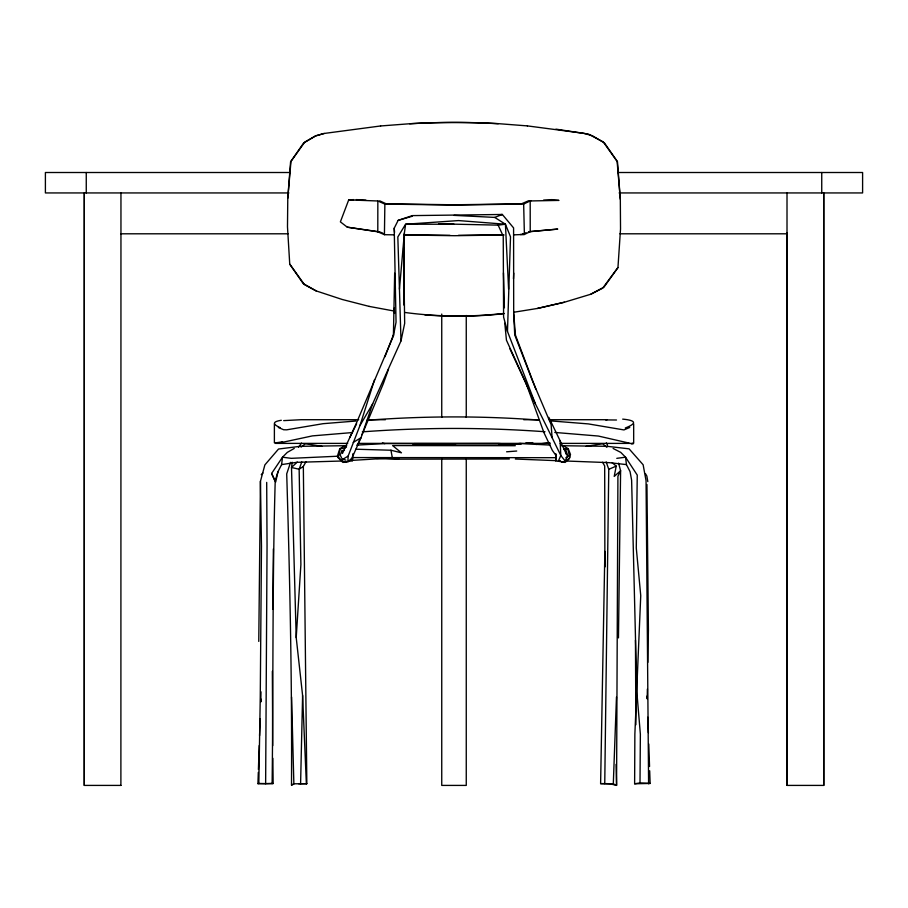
<?xml version="1.0" encoding="UTF-8"?>
<svg xmlns="http://www.w3.org/2000/svg" width="908" height="908" viewBox="0 0 908 908"><rect width="100%" height="100%" fill="white"/><g stroke="black" fill="none" stroke-linecap="round" stroke-linejoin="round"><path stroke-width="1.36" d="M274.386 442.854L274.386 423.934M293.647 784.251L291.502 785.068C292.081 681.318 289.845 577.567 286.712 473.874L290.583 462.342M377.796 231.801L377.841 200.986L348.706 199.908L340.386 221.858L347.276 227.182L377.796 231.801L384.424 234.695L394.242 234.843M565.843 457.768L567.943 456.043L566.501 454.443L565.934 450.709L567.943 456.043L565.071 460.878L560.803 455.487L552.109 437.667L551.122 424.604L532.122 379.964L514.734 334.893L513.69 313.635L513.587 227.908L502.317 214.47L412.368 215.605L398.135 220.383L394.208 228.214L396.047 322.181L393.402 335.994L355.913 424.274L342.464 453.455L342.134 450.709L344.461 450.164M635.872 724.743L635.452 640.197M272.854 758.293L273.149 783.513L265.635 783.695L267.054 545.674L266.691 482.398M272.128 783.559C273.331 682.873 272.286 582.164 275.203 481.512L271.606 473.465L282.502 457.201L287.303 452.388L294.249 448.427M552.109 437.667L535.345 403.719L507.481 331.443L510.512 236.818L505.427 224.219L458.54 220.576L405.615 224.231L404.378 233.004L403.878 305.054M602.572 462.263L604.683 465.952L604.864 551.383L600.608 783.627L610.516 783.899L616.566 785.409L617.917 476.314L620.607 470.775L618.609 463.137M649.685 770.767L650.128 783.445L634.624 783.774L634.862 734.186L640.742 595.625L636.281 547.989L637.257 475.1L625.555 457.201L620.754 452.388L613.104 448.461M272.355 671.296L272.718 745.684M272.854 609.313L273.376 548.92M616.078 764.343L616.566 785.409L613.309 783.808L604.751 783.593L608.769 469.311L606.169 461.9M634.624 783.774L640.004 782.912L640.367 734.266L636.803 691.499L631.616 480.15L630.073 471.672L626.452 464.601L625.555 457.201L616.782 458.336M258.769 641.423L260.437 481.308L264.886 464.885L278.54 449.017L300.196 446.316L346.788 445.692M380.634 125.962L324.213 133.453L315.644 135.871L303.59 143.067L290.583 161.806L287.779 198.273L287.484 226.841L289.743 264.149L303.215 283.591L316.086 290.878L342.214 299.481L369.159 306.393M393.402 335.994L394.662 273.217M384.424 234.695L384.867 204.073L377.841 200.986M618.462 637.904L620.607 470.775L614.217 476.416L616.226 466.11L612.151 462.649M258.315 772.356L257.929 783.661L258.837 783.479L260.267 696.652L261.481 546.117L260.437 481.308M647.381 689.058L647.211 698.899L646.871 696.152M647.847 662.363L648.414 630.038L646.95 484.486M260.744 701.725L261.005 691.817M291.502 785.068L293.863 783.786L300.593 783.774L302.602 695.528L296.212 637.586L291.502 467.472L292.206 462.24M563.913 448.858L567.784 448.904L569.804 457.745L565.173 462.444L555.787 460.776L556.014 454.114M258.405 769.53L259.234 745.513M259.575 735.628L260.165 718.671M613.309 783.808L616.475 697.038M513.474 278.767L513.735 273.104M374.595 379.555L359.943 425.591L348.15 456.077L347.877 461.877L351.929 458.131L361.021 437.724L372.711 403.719L400.995 340.943L404.673 323.361L403.606 247.748M296.212 637.586L300.889 564.549L299.141 469.243L301.808 461.9M537.32 308.47L564.424 302.216L590.722 294.26L603.956 287.166L617.951 267.588L620.527 229.02L620.323 199.306L617.474 161.715L604.433 142.931L592.356 135.746L583.799 133.328L527.366 125.894M346.447 447.269L343.86 446.361L339.785 448.7L337.367 456.236L338.253 457.745L342.884 462.444L352.27 460.776L352.849 453.818M287.779 198.284L290.969 161.386L304.748 142.091L315.632 135.882L324.213 133.453M400.995 340.943L399.452 289.13L404.378 233.004M275.589 479.447L277.984 471.672L281.605 464.601L282.502 457.201L291.275 458.336L337.367 456.236L342.168 461.003L346.481 462.24M555.787 460.776L555.741 454.045M352.27 460.776L352.826 457.575L555.276 457.689M277.984 471.672L275.68 482.034L271.606 473.465M338.253 457.745L340.273 448.904L345.267 447.814M388.533 369.181L383.335 383.653L362.076 434.648M384.913 356.821L393.505 334.689M342.134 450.709L340.159 454.976L341.624 457.961M349.773 437.543L356.628 423.73M297.291 462.07L291.502 467.472L299.141 469.243L303.34 466.451L305.939 461.786M359.943 425.591L372.711 403.719M358.887 441.152L361.021 437.724L353.257 442.389M298.482 447.281L301.524 443.07M617.951 267.565L602.674 288.177L590.722 294.26M261.232 474.668L262.934 473.011M301.07 447.133L305.44 443.728L322.034 446.361M561.575 462.24L565.888 461.003L569.112 458.96L570.496 454.533L568.272 448.7L564.197 446.361M348.15 456.077L341.987 459.823L342.123 458.949L345.937 460.152M513.996 234.843L524.393 234.434L530.227 231.654L557.762 229.1L528.479 231.699M384.867 204.073L454.511 205.072L523.655 204.028L530.193 200.952L558.965 200.407L551.939 199.624L543.631 200.055M608.769 469.311L616.226 466.11M629.766 427.452L623.966 429.927L588.384 423.911L550.146 420.858M526.004 232.72L522.293 234.253L524.393 234.434L523.655 204.028M568.272 448.7L563.981 449.346M454.023 215.355L494.724 217.409L502.317 214.47L499.582 214.753M300.593 783.774L306.836 783.683L303.34 466.451M398.135 220.383L412.289 216.229M564.47 302.205L537.388 308.459L513.814 312.239M640.004 782.912L650.128 783.445M278.552 443.161L312.42 435.885L352.531 432.549M560.52 460.765L558.352 461.173L560.803 455.487L560.1 440.755L548.852 417.385M586.012 446.361L602.572 443.717L606.896 447.338M281.605 464.601L296.734 462.32L342.168 461.003M605.659 419.916L616.498 420.007M535.913 444.489L549.658 442.571M438.666 223.822L498.14 225.139L505.427 224.219L508.605 289.13M511.113 444.511L520.398 443.501M504.019 313.419C471.173 317.096 437.86 316.926 405.093 312.488M355.857 421.028L323.1 423.684L286.667 429.825L283.637 429.745L278.347 427.475M283.682 420.62L301.07 419.712L358.717 419.712M380.531 125.974L409.758 123.738A336.312 145.348 0 0 1 498.265 123.647L527.434 125.906M506.596 451.798L516.72 451.026M362.337 431.856C423.105 427.327 484.214 427.327 544.982 431.743M366.889 420.279C424.195 415.898 481.808 415.762 539.125 420.098M351.929 460.401L392.358 457.916L390.928 450.232L355.845 449.21M348.706 199.908L353.632 199.601M356.696 445.124L385.026 443.524L506.596 443.808M525.777 443.002L532.758 442.627M511.363 444.012L520.783 443.513L550.157 445.102M531.169 200.691L528.399 200.838L521.464 203.835L454.227 204.788L386.161 203.812L379.68 200.816M273.149 783.513L257.929 783.661M298.653 783.729L306.836 783.683M504.088 234.99L454.511 235.705L404.049 234.979M458.438 235.354L503.338 234.729M520.182 234.491L524.393 234.434M509.32 458.994L399.384 459.164L375.776 458.154M600.608 783.627L604.751 783.593M398.918 458.733L376.514 458.461M413.935 443.615L498.662 443.501L512.384 444.432M413.038 444.137L455.566 444.057L413.265 444.057M290.322 172.509L45.4 172.509L45.4 192.939L288.903 192.939M617.678 172.509L862.6 172.509L862.6 192.939L619.097 192.939M454.023 224.231L405.615 224.231L397.829 236.931L399.452 289.13M120.707 233.799L288.063 233.799M619.937 233.799L787.293 233.799M368.557 419.712L385.423 419.712M523.723 419.712L539.261 419.712M549.158 419.712L607.089 419.712M275.43 443.388L347.696 443.388M357.616 443.388L550.305 443.388M560.213 443.388L632.479 443.399M498.855 444.057L521.192 444.057M84.319 785.409L84.319 192.939L84.251 785.409L120.957 785.409M823.726 785.409L823.726 192.939L823.783 785.409L787.009 785.409L787.009 192.939M515.324 445.703L392.608 445.578L401.461 452.82L390.928 450.232M404.571 234.718L449.971 235.354M258.837 783.479L265.635 783.695M556.014 460.651L515.335 459.028M565.888 461.003L609.155 462.649L626.452 464.601M356.242 199.601L365.901 200.101M561.348 445.714L607.27 446.316L629.096 448.847L643.136 464.771L646.053 480.718L648.596 783.774M554.777 432.435L598.349 436.044L629.153 443.104M347.276 227.182L379.51 231.835L382.824 233.152M555.946 129.14L588.384 134.078L603.264 141.954L617.111 161.34L620.323 199.306M369.068 306.382L394.004 311.013M382.393 442.945L384.833 443.683M316.086 290.878L304.464 284.624L289.743 264.126M494.724 217.409L505.427 224.219M556.082 455.623L552.325 450.345L543.971 432.719L526.095 383.346L506.448 340.194L504.791 323.237M645.475 473.715L646.859 476.087L647.813 481.637M606.328 442.866L607.531 445.136M526.095 383.346L528.013 387.126M560.1 440.755L566.501 454.443M509.853 348.683L535.345 403.719M498.14 225.139L503.236 236.148L503.599 317.085L507.481 331.443M535.868 389.226L515.472 335.211L513.69 313.635M394.208 228.214L394.571 232.38M394.22 308.107L394.549 313.453M302.602 695.528L306.371 783.865M260.846 698.899L260.959 701.725M647.847 717.218L648.38 732.711M648.766 743.992L649.549 766.534M503.475 272.877L504.383 307.846M291.581 697.038L293.863 783.786M604.864 551.383L605.182 566.808M530.193 200.952L530.227 231.654M821.74 172.509L821.74 192.939M787.066 232.63L787.066 785.409M633.67 423.877L633.67 442.9M466.258 315.473L466.258 417.385M466.258 458.438L466.258 785.409L441.742 785.409L441.742 458.438M441.742 314.054L441.742 417.385M120.957 192.939L120.889 785.409M86.26 172.509L86.26 192.939M622.684 419.133A454.102 22.371 -7.5 0 1 625.283 427.997M633.126 442.707A430.165 11.974 20.1 0 1 631.287 443.899M282.547 441.685A430.165 11.929 -19.9 0 1 274.908 442.661M280.379 427.725A454.295 22.371 7.5 0 1 281.332 420.291M409.667 123.772A326.04 136.393 0 0 1 498.276 123.726M504.031 313.657A317.074 242.981 0.7 0 1 424.819 314.86"/></g></svg>
